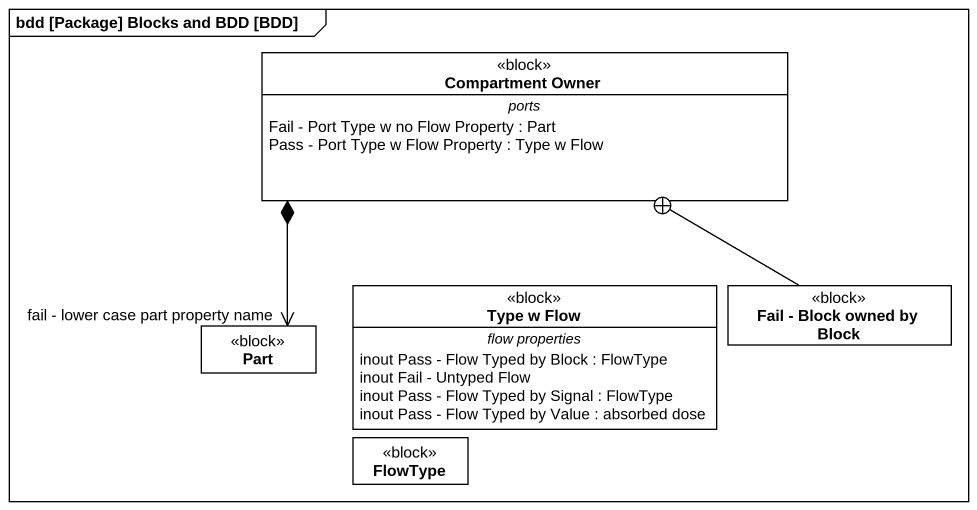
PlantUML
@startuml
mainframe bdd [Package] Blocks and BDD [BDD]
hide circle
hide empty members
class "Compartment Owner" as Compartment_Owner <<block>> {
  -- ports --
  Fail - Port Type w no Flow Property : Part
  Pass - Port Type w Flow Property : Type w Flow
}
class Part <<block>>
class "Type w Flow" as Type_w_Flow <<block>> {
  -- flow properties --
  inout Pass - Flow Typed by Block : FlowType
  inout Fail - Untyped Flow
  inout Pass - Flow Typed by Signal : FlowType
  inout Pass - Flow Typed by Value : absorbed dose
}
class "Fail - Block owned by Block" as Fail_Block_owned_by_Block <<block>>
class FlowType <<block>>
Part "fail - lower case part property name" <-up-* Compartment_Owner
Fail_Block_owned_by_Block -left-+ Compartment_Owner
@enduml
